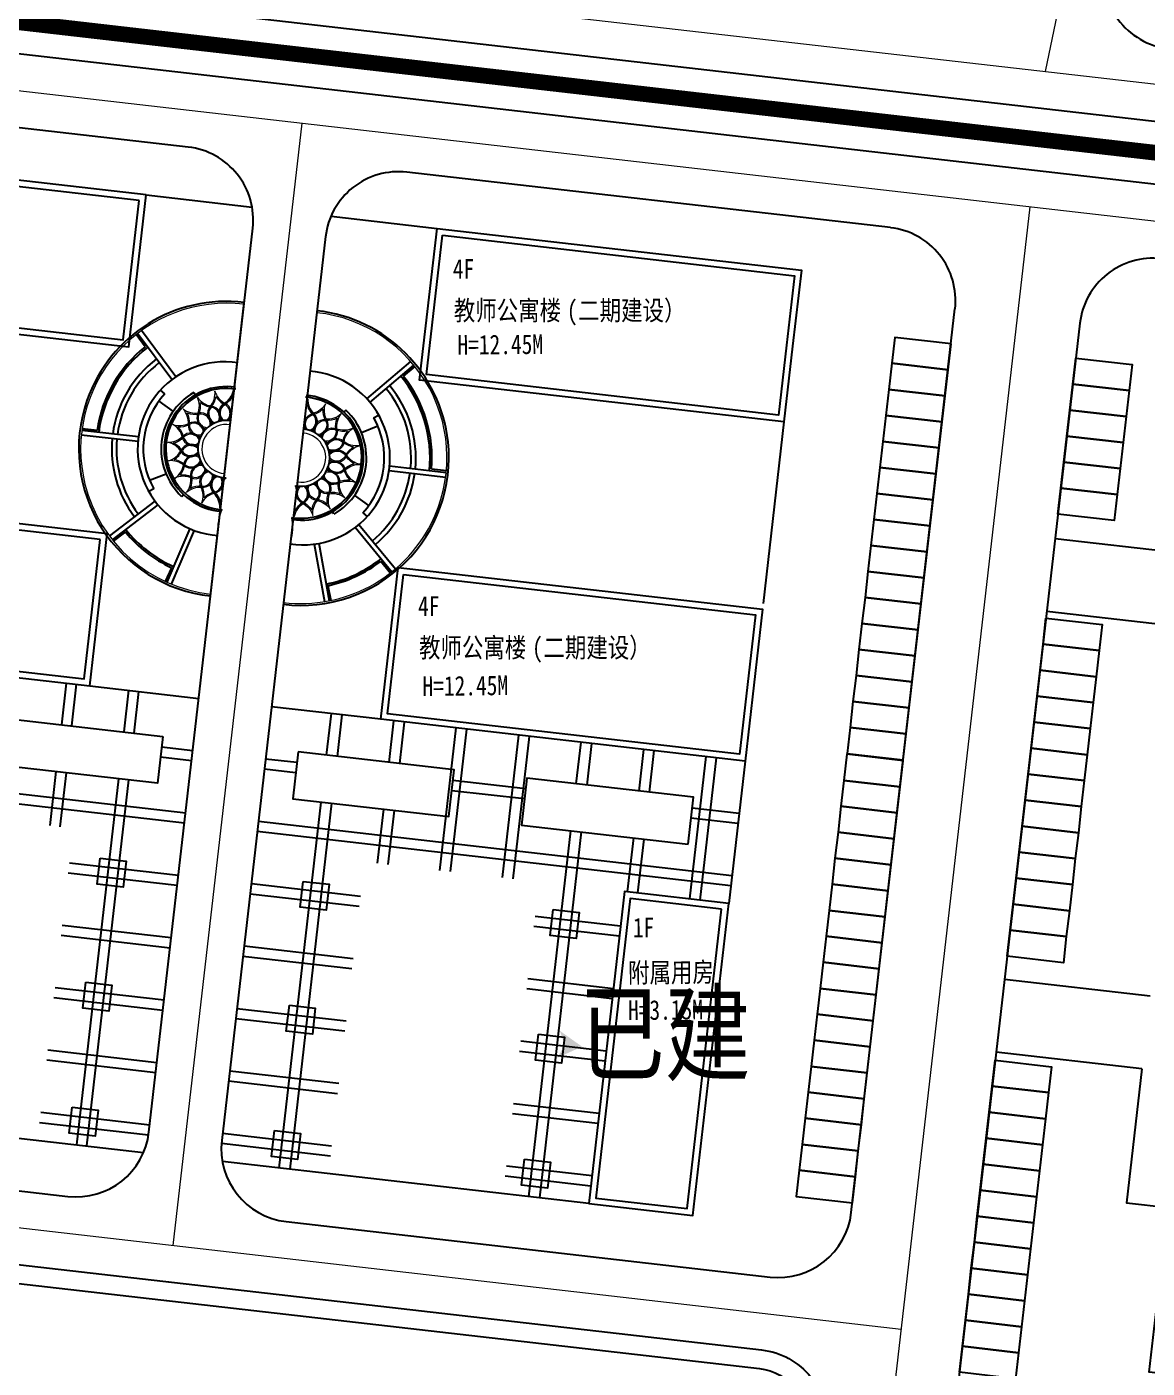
# Model space of a CAD drawing. Extents: x 34159 to 76259, y 14444 to 30378.
# Drawn here: x 35047.5 to 35154.5, y 15159.9 to 15288 of the extents above; entities that cross this region are included whole.
import ezdxf

# ---------------------------------------------------------------- set-up
doc = ezdxf.new("R2010")
doc.units = 0
doc.header["$LTSCALE"] = 1000
doc.header["$MEASUREMENT"] = 0
doc.linetypes.add('DASHDOT2', pattern=[0.5, 0.25, -0.125, 0, -0.125])
doc.linetypes.add('DIVIDE', pattern=[1.25, 0.5, -0.25, 0, -0.25, 0, -0.25])
for name, color, linetype in [('0-pav', 171, 'Continuous'), ('0-road', 33, 'Continuous'), ('2222', 7, 'Continuous'), ('pl-pudi01', 25, 'Continuous'), ('PUB_DIM', 3, 'Continuous'), ('PUB_TEXT', 7, 'Continuous'), ('WALL', 2, 'Continuous'), ('停车位', 8, 'Continuous'), ('小品', 1, 'Continuous'), ('建筑轮廓', 2, 'Continuous'), ('用地红线', 1, 'DIVIDE'), ('车行道', 5, 'Continuous'), ('道路', 8, 'Continuous')]:
    doc.layers.add(name, color=color, linetype=linetype)
for name, color, linetype, lineweight in [('GROUND', 60, 'Continuous', 15), ('T填充层', 8, 'Continuous', 9), ('道路红线', 1, 'Continuous', 0)]:
    doc.layers.add(name, color=color, linetype=linetype, lineweight=lineweight)
doc.styles.add('HT', font='simhei.ttf', dxfattribs={"width": 0.8})

# ---------------------------------------------------------------- blocks, each defined once
blk = doc.blocks.new('SEDWWWW')
blk.add_line((4001306, -5831821), (4001306, -5825461))
at = {"layer": 'WALL', "color": 6, "ltscale": 10}
for points in [[(4001786, -5832061), (4001306, -5832061), (4001306, -5825221), (4001786, -5825221)], [(4005386, -5841061), (4005386, -5861821)], [(4005586, -5841061), (4005586, -5861821)], [(4009026, -5841061), (4009026, -5847921), (4012626, -5847921), (4012626, -5854961), (4009026, -5854961), (4009026, -5861821)], [(4009226, -5841061), (4009226, -5847721), (4012826, -5847721), (4012826, -5855161), (4009226, -5855161), (4009226, -5861821)], [(4001786, -5877661), (4001306, -5877661), (4001306, -5870821), (4001786, -5870821)]]:
    blk.add_lwpolyline(points, dxfattribs=at)
at = {"layer": 'WALL', "ltscale": 10}
for points in [[(4001786, -5841061), (4038026, -5841061), (4038026, -5825221), (4001786, -5825221)], [(4002386, -5840461), (4037426, -5840461), (4037426, -5825821), (4002386, -5825821)], [(4001786, -5861821), (4038026, -5861821), (4038026, -5877661), (4001786, -5877661)], [(4002386, -5862421), (4037426, -5862421), (4037426, -5877061), (4002386, -5877061)]]:
    blk.add_lwpolyline(points, close=True, dxfattribs=at)
for points in [[(4002386, -5832061), (4005686, -5832061), (4005686, -5825821)], [(4002386, -5832661), (4006286, -5832661), (4006286, -5825821)], [(4002386, -5870221), (4006286, -5870221), (4006286, -5877061)], [(4002386, -5870821), (4005686, -5870821), (4005686, -5877061)]]:
    blk.add_lwpolyline(points, dxfattribs=at)

msp = doc.modelspace()

# ---------------------------------------------------------------- hatches: boundary and pattern name
at = {"layer": 'PUB_DIM'}
msp.add_hatch(color=256, dxfattribs=at).paths.add_polyline_path([(35098.87, 15190.79), (35098.14, 15189.55), (35100.5, 15190.63), (35098.38, 15192.14)])

# ---------------------------------------------------------------- linework, layer by layer
for p, q in [((35063.06, 15240.11), (35060.86, 15234.98)), ((35063.48, 15239.94), (35061.28, 15234.81)), ((35074.92, 15238.63), (35075.9, 15233.13)), ((35075.37, 15238.7), (35076.35, 15233.21))]:
    msp.add_line(p, q)
at = {"color": 7}
for points in [[(35119.79, 15250.29), (35117.8, 15232.96)], [(35060.47, 15220.25), (35059.96, 15215.78), (35045.06, 15217.49), (35045.57, 15221.96), (35060.47, 15220.25)], [(35073.39, 15218.77), (35072.88, 15214.3), (35087.78, 15212.59), (35088.29, 15217.06), (35073.39, 15218.77)], [(35116.07, 15217.9), (35114.51, 15204.3)], [(35110.63, 15209.97), (35111.14, 15214.44), (35095.24, 15216.26), (35094.73, 15211.79), (35110.63, 15209.97)], [(35023.66, 15184.53), (35058.64, 15180.51)], [(35101.15, 15175.63), (35066.17, 15179.65)]]:
    msp.add_lwpolyline(points, dxfattribs=at)
at = {"layer": '0-pav', "color": 9}
for p, q in [((35061.72, 15254.59), (35058.43, 15259.02)), ((35061.35, 15254.33), (35058.07, 15258.75)), ((35079.96, 15252.5), (35084.16, 15256.06)), ((35080.25, 15252.16), (35084.45, 15255.72)), ((35060.67, 15252.98), (35060.27, 15253.34)), ((35063.43, 15253.09), (35063.56, 15252.86)), ((35060.1, 15252.28), (35061.48, 15251.3)), ((35077.95, 15251.42), (35077.77, 15251.23)), ((35080.61, 15250.69), (35081.08, 15250.95)), ((35058.11, 15248.41), (35052.69, 15249.02)), ((35058.16, 15248.86), (35052.74, 15249.47)), ((35081.01, 15249.88), (35079.45, 15249.24)), ((35059.22, 15244.72), (35060.79, 15245.35)), ((35082.07, 15245.66), (35087.49, 15245.02)), ((35082.13, 15246.11), (35087.54, 15245.47)), ((35059.62, 15243.91), (35059.15, 15243.65)), ((35059.73, 15242.74), (35055.37, 15239.4)), ((35060.01, 15242.39), (35055.64, 15239.04)), ((35062.28, 15243.17), (35062.46, 15243.37)), ((35080.15, 15242.32), (35078.77, 15243.29)), ((35076.82, 15241.5), (35076.69, 15241.73)), ((35079.58, 15241.62), (35079.98, 15241.25)), ((35078.85, 15240.23), (35082.35, 15235.97)), ((35079.2, 15240.51), (35082.7, 15236.26))]:
    msp.add_line(p, q, dxfattribs=at)
for centre, radius, start, end in [((35066.38, 15247.72), 10.78, 127.1495, 172.4562), ((35066.38, 15247.72), 10.33, 127.1495, 172.4043), ((35066.38, 15247.72), 8.31, 81.1966, 265.5773), ((35073.86, 15246.86), 8.31, 261.325, 85.7058), ((35066.38, 15247.72), 7.77, 137.3885, 209.3884), ((35066.56, 15247.7), 6.24, 120.1746, 226.6023), ((35066.56, 15247.7), 5.97, 81.7144, 265.0673), ((35066.56, 15247.7), 5.79, 81.1052, 265.6775), ((35073.68, 15246.88), 5.79, 261.2248, 85.7971), ((35073.68, 15246.88), 5.97, 261.835, 85.1879), ((35073.86, 15246.86), 10.33, 354.498, 39.7528), ((35073.86, 15246.86), 10.78, 354.4462, 39.7528), ((35073.68, 15246.88), 6.24, 300.3, 46.7277), ((35073.86, 15246.86), 7.77, 317.5139, 29.5139), ((35066.38, 15247.72), 10.78, 174.848, 216.9536), ((35066.38, 15247.72), 10.33, 174.9003, 216.9536), ((35073.86, 15246.86), 10.33, 309.9488, 352.002), ((35073.86, 15246.86), 10.78, 309.9488, 352.0543)]:
    msp.add_arc(centre, radius, start, end, dxfattribs=at)
at = {"layer": '0-road', "linetype": 'Continuous', "ltscale": 5}
for p, q in [((35159.59, 15237.54), (35145.68, 15239.14)), ((35158.79, 15230.59), (35144.88, 15232.18)), ((35154.76, 15195.45), (35140.85, 15197.05)), ((35153.96, 15188.5), (35140.05, 15190.09))]:
    msp.add_line(p, q, dxfattribs=at)
for points in [[(35051.24, 15225.34), (35050.79, 15221.37)], [(35051.78, 15221.25), (35052.24, 15225.23)], [(35057.2, 15224.66), (35056.75, 15220.68)], [(35057.74, 15220.57), (35058.2, 15224.54)], [(35076.12, 15218.46), (35076.58, 15222.43)], [(35077.57, 15222.32), (35077.11, 15218.34)], [(35082.08, 15217.77), (35082.54, 15221.75)], [(35083.53, 15221.63), (35083.07, 15217.66)], [(35086.94, 15207.46), (35088.5, 15221.06)], [(35089.49, 15220.95), (35087.93, 15207.35)], [(35060.36, 15219.26), (35063.34, 15218.92)], [(35092.9, 15206.78), (35094.46, 15220.38)], [(35095.45, 15220.26), (35093.89, 15206.66)], [(35099.96, 15215.72), (35100.42, 15219.69)], [(35101.41, 15219.58), (35100.96, 15215.61)], [(35017.45, 15218.15), (35062.66, 15212.96)], [(35063.23, 15217.92), (35060.25, 15218.27)], [(35070.29, 15218.12), (35073.27, 15217.78)], [(35106.38, 15219.01), (35105.92, 15215.04)], [(35107.37, 15218.9), (35106.92, 15214.92)], [(35112.34, 15218.33), (35110.78, 15204.73)], [(35113.33, 15218.21), (35111.77, 15204.61)], [(35062.54, 15211.96), (35017.34, 15217.15)], [(35050.27, 15216.9), (35049.68, 15211.74)], [(35050.68, 15211.62), (35051.27, 15216.78)], [(35073.16, 15216.78), (35070.18, 15217.13)], [(35056.24, 15216.21), (35052.22, 15181.25)], [(35053.22, 15181.14), (35057.23, 15216.1)], [(35088.18, 15216.07), (35095.13, 15215.27)], [(35095.02, 15214.28), (35088.06, 15215.07)], [(35071.59, 15179.03), (35075.61, 15213.99)], [(35076.6, 15213.87), (35072.59, 15178.91)], [(35080.98, 15208.15), (35081.57, 15213.3)], [(35082.56, 15213.19), (35081.97, 15208.03)], [(35111.03, 15213.44), (35115.5, 15212.93)], [(35069.61, 15212.16), (35114.81, 15206.97)], [(35115.38, 15211.94), (35110.91, 15212.45)], [(35114.7, 15205.98), (35069.5, 15211.17)], [(35095.44, 15176.29), (35099.45, 15211.25)], [(35100.44, 15211.14), (35096.43, 15176.18)], [(35105.41, 15210.57), (35104.82, 15205.41)], [(35106.4, 15210.45), (35105.81, 15205.3)], [(35051.56, 15208.19), (35061.97, 15207)], [(35061.86, 15206), (35051.45, 15207.2)], [(35079.22, 15204.01), (35068.81, 15205.2)], [(35068.93, 15206.2), (35079.34, 15205)], [(35096.03, 15203.09), (35104.19, 15202.15)], [(35050.87, 15202.23), (35061.29, 15201.04)], [(35104.08, 15201.16), (35095.91, 15202.09)], [(35061.17, 15200.04), (35050.76, 15201.24)], [(35068.24, 15200.24), (35078.65, 15199.04)], [(35078.54, 15198.05), (35068.13, 15199.24)], [(35050.19, 15196.27), (35060.6, 15195.08)], [(35095.34, 15197.13), (35103.51, 15196.19)], [(35060.49, 15194.08), (35050.08, 15195.28)], [(35103.4, 15195.2), (35095.23, 15196.13)], [(35067.56, 15194.28), (35077.97, 15193.08)], [(35077.85, 15192.09), (35067.44, 15193.28)], [(35094.66, 15191.17), (35102.82, 15190.23)], [(35049.51, 15190.31), (35059.92, 15189.11)], [(35102.71, 15189.23), (35094.54, 15190.17)], [(35059.8, 15188.12), (35049.39, 15189.32)], [(35153.96, 15188.5), (35152.49, 15175.71), (35156.47, 15175.25)], [(35077.17, 15186.13), (35066.76, 15187.32)], [(35066.87, 15188.32), (35077.28, 15187.12)], [(35093.97, 15185.2), (35102.14, 15184.27)], [(35048.82, 15184.35), (35059.23, 15183.15)], [(35102.03, 15183.27), (35093.86, 15184.21)], [(35059.11, 15182.16), (35048.71, 15183.36)], [(35066.19, 15182.36), (35076.6, 15181.16)], [(35076.49, 15180.17), (35066.08, 15181.36)], [(35101.34, 15177.31), (35093.18, 15178.25)], [(35093.29, 15179.24), (35101.46, 15178.31)]]:
    msp.add_lwpolyline(points, dxfattribs=at)
at = {"layer": '2222', "flags": 128}
for points in [[(35054.5, 15208.64), (35056.98, 15208.35), (35056.7, 15205.87), (35054.21, 15206.15)], [(35073.88, 15206.41), (35076.37, 15206.13), (35076.08, 15203.65), (35073.6, 15203.93)], [(35097.75, 15203.73), (35100.23, 15203.44), (35099.95, 15200.96), (35097.46, 15201.24)], [(35053.13, 15196.79), (35055.61, 15196.5), (35055.33, 15194.02), (35052.84, 15194.3)], [(35072.56, 15194.57), (35075.04, 15194.29), (35074.76, 15191.8), (35072.27, 15192.09)], [(35096.36, 15191.81), (35098.84, 15191.53), (35098.56, 15189.04), (35096.07, 15189.33)], [(35051.83, 15184.85), (35054.31, 15184.56), (35054.03, 15182.08), (35051.54, 15182.36)], [(35071.15, 15182.6), (35073.63, 15182.32), (35073.35, 15179.84), (35070.86, 15180.12)], [(35095.02, 15179.87), (35097.5, 15179.58), (35097.22, 15177.1), (35094.73, 15177.38)]]:
    msp.add_lwpolyline(points, close=True, dxfattribs=at)
at = {"layer": 'GROUND', "color": 9}
for centre, radius, start, end in [((35066.56, 15247.7), 13.93, 83.1228, 193.8856), ((35073.68, 15246.88), 13.93, 333.0167, 83.7795), ((35066.56, 15247.7), 13.93, 193.8856, 263.7795), ((35070.21, 15240.03), 4.5, 154.992, 184.713), ((35068.39, 15240.24), 4.5, 342.1893, 11.9103), ((35073.68, 15246.88), 13.93, 263.1228, 333.0167)]:
    msp.add_arc(centre, radius, start, end, dxfattribs=at)
at = {"layer": 'pl-pudi01'}
for p, q in [((35058.88, 15271.97), (35069, 15270.81)), ((35058.88, 15271.97), (35069, 15270.81)), ((35076.54, 15269.95), (35086.66, 15268.78)), ((35076.54, 15269.95), (35086.66, 15268.78)), ((35053.5, 15225.08), (35063.91, 15223.89)), ((35053.5, 15225.08), (35063.91, 15223.89)), ((35081.28, 15221.89), (35070.86, 15223.09)), ((35081.28, 15221.89), (35070.86, 15223.09))]:
    msp.add_line(p, q, dxfattribs=at)
at = {"layer": 'T填充层'}
for centre, start, end in [((35066.56, 15247.7), 81.5009, 265.4014), ((35066.56, 15247.7), 81.5009, 265.4014), ((35073.68, 15246.88), 261.5009, 85.4014), ((35073.68, 15246.88), 261.5009, 85.4014)]:
    msp.add_arc(centre, 2.35, start, end, dxfattribs=at)
for centre, major_axis, start_param, end_param in [((35065.39, 15253.72), (-1.58, 1.11), 1.211046, 2.035492), ((35062.03, 15251.82), (1.89, 0.42), -0.614932, 0.209511), ((35063.53, 15253.02), (1.93, -0.09), -0.665458, 0.158988), ((35063.53, 15253.02), (-2.02, 0.34), 2.596304, 3.154139), ((35067.3, 15253.78), (0.6, 1.84), 2.168859, 2.993291), ((35067.3, 15253.78), (1.44, 1.46), 2.898833, 3.456671), ((35065.32, 15253.7), (-1.73, 0.86), 2.578235, 3.402681), ((35065.32, 15253.7), (-1.59, 1.3), 2.800535, 3.358375), ((35069.15, 15253.26), (1.99, 0.52), 3.122124, 3.215661), ((35069.15, 15253.26), (-1.35, 1.39), 0.770253, 0.975821), ((35063.59, 15253.06), (1.92, -0.2), 4.155194, 4.979639), ((35060.98, 15250.22), (1.78, 0.76), -0.488063, 0.336384), ((35062.03, 15251.82), (0.35, 2.02), 4.486968, 5.044804), ((35065.39, 15253.72), (1.73, 1.1), 3.439064, 3.996908), ((35065.79, 15251.08), (0.966, 0.405), 2.033878, 3.851494), ((35065.79, 15251.08), (-0.656, 0.658), 0.076124, 1.997873), ((35064.95, 15250.77), (-0.184, 0.911), 4.013246, 5.934994), ((35064.95, 15250.77), (0.822, 0.65), -1.064821, 0.752782), ((35066.87, 15251.15), (-0.705, 0.775), -0.191958, 1.62565), ((35066.87, 15251.15), (0.421, 0.829), 1.01574, 2.937489), ((35065.97, 15251.12), (0.845, 0.387), -1.242948, 0.678799), ((35065.97, 15251.12), (0.652, 0.82), 4.674608, 6.492208), ((35072.42, 15252.88), (-1.59, 1.3), 3.269214, 3.362751), ((35072.42, 15252.88), (-1.73, 0.86), 3.19828, 3.403849), ((35076.25, 15252.45), (1.98, 0.54), 3.11629, 3.674126), ((35076.25, 15252.45), (-1.33, 1.4), 0.782615, 1.607055), ((35062.08, 15251.88), (-0.38, 1.9), 2.599539, 3.423983), ((35060.47, 15248.37), (-1.13, 1.57), 4.320612, 5.145059), ((35062.08, 15251.88), (-0.62, 1.96), 2.754333, 3.312177), ((35060.98, 15250.22), (1.99, 0.51), -0.333428, 0.224414), ((35063.59, 15253.06), (-1.56, 1.33), 1.886171, 2.444014), ((35063.95, 15249.98), (0.909, 0.521), 2.539327, 4.356941), ((35063.45, 15249.23), (0.906, 0.527), -0.294378, 1.523236), ((35063.45, 15249.23), (0.906, 0.527), -0.294378, 1.523236), ((35063.95, 15249.98), (-0.753, 0.545), 0.544492, 2.466245), ((35063.45, 15249.23), (-0.872, 0.321), 3.672155, 5.545488), ((35063.45, 15249.23), (-0.87, 0.326), 3.628619, 5.55037), ((35064.78, 15250.67), (1, 0.3), 2.452787, 4.270396), ((35064.78, 15250.67), (0.738, 0.565), 2.092063, 4.013807), ((35064.08, 15250.12), (-1, 0.3), 3.349105, 5.166705), ((35064.08, 15250.12), (-0.894, 0.252), 3.231449, 5.153196), ((35073.08, 15250.3), (0.631, 0.836), 4.651711, 5.775712), ((35073.08, 15250.3), (0.921, 0.12), -0.480259, -0.00833), ((35074.16, 15250.32), (-0.294, 0.882), 3.264818, 5.186562), ((35074.16, 15250.32), (0.657, 0.817), 4.368289, 6.185888), ((35061.01, 15250.28), (-1.18, 1.53), 2.453134, 3.277579), ((35061.01, 15250.28), (-1.4, 1.33), 2.300049, 3.124494), ((35061.01, 15250.28), (-0.79, 1.89), 2.982824, 3.540669), ((35061.01, 15250.28), (1.63, 1.25), 4.296788, 4.854631), ((35060.47, 15248.37), (1.83, 0.93), -0.240085, 0.317761), ((35063.37, 15249.06), (0.861, 0.597), 2.767159, 4.584769), ((35063.13, 15248.19), (0.422, 0.959), -0.609607, 1.208007), ((35063.13, 15248.19), (1.04, 0.12), 0.436186, 2.2538), ((35063.13, 15248.19), (0.137, 0.919), -0.931146, 0.942186), ((35063.13, 15248.19), (-0.065, 0.927), -1.198087, 0.723664), ((35063.37, 15249.06), (0.926, 0.082), 3.284878, 5.206628), ((35060.56, 15246.46), (1.17, 1.54), -0.376436, 0.448006), ((35060.56, 15246.46), (-1.63, 1.05), 4.259686, 5.084131), ((35060.48, 15248.44), (1.93, 0.18), -1.38098, -0.556535), ((35060.56, 15246.46), (-1.8, 1), 4.194031, 4.751872), ((35060.56, 15246.46), (-1.43, 1.47), 4.487235, 5.04508), ((35060.48, 15248.44), (0.18, 2.04), 3.780913, 4.338758), ((35063.15, 15247.11), (0.971, 0.395), 0.474631, 2.292245), ((35063.11, 15248), (-0.999, 0.316), 0.852269, 2.669875), ((35063.11, 15248), (-0.408, 0.965), 1.717004, 3.534622), ((35063.15, 15247.11), (-0.281, 0.886), -1.121029, 0.800722), ((35063.11, 15248), (-0.084, 0.926), 2.02652, 3.899847), ((35063.11, 15248), (-0.895, 0.249), 0.817585, 2.739338), ((35061.24, 15244.66), (-1.83, 0.63), 4.334299, 5.158739), ((35061.24, 15244.66), (0.75, 1.91), -0.335914, 0.221926), ((35060.55, 15246.52), (0.9, 1.71), 4.225732, 5.050177), ((35060.55, 15246.52), (-1.72, 1.12), 3.013445, 3.57129), ((35063.5, 15246.08), (-0.548, 0.893), -0.945542, 0.872071), ((35063.19, 15246.92), (-0.715, 0.766), 1.680419, 3.498024), ((35063.19, 15246.92), (-0.715, 0.766), 1.680419, 3.498024), ((35063.5, 15246.08), (0.917, 0.148), 0.911636, 2.833387), ((35063.19, 15246.92), (0.906, 0.208), 3.775874, 5.697622), ((35063.19, 15246.92), (0.905, 0.213), 3.770079, 5.643406), ((35064.15, 15245.21), (0.27, 1.01), 0.179526, 1.997142), ((35064.15, 15245.21), (-0.15, 0.917), -0.347082, 1.574669), ((35062.44, 15243.17), (1.93, 0.08), 1.130886, 1.955329), ((35062.44, 15243.17), (2.05, -0.08), 1.214959, 1.772802), ((35061.21, 15244.72), (-0.04, 1.93), 4.034132, 4.858577), ((35061.21, 15244.72), (-2.03, 0.33), 2.911412, 3.469258), ((35063.59, 15245.92), (1.05, -0.07), 4.380324, 6.197931), ((35063.59, 15245.92), (-0.541, 0.755), 2.123335, 4.045083), ((35065.03, 15244.59), (0.597, 0.861), 0.839136, 2.656751), ((35065.03, 15244.59), (0.791, 0.487), 1.147645, 3.069395), ((35064.29, 15245.09), (-1.03, 0.18), 1.658644, 3.476251), ((35064.29, 15245.09), (0.74, 0.562), 3.981095, 5.902844), ((35066.07, 15244.27), (1.04, 0.1), 2.018613, 3.836229), ((35066.07, 15244.27), (0.908, 0.197), 1.800059, 3.721812), ((35065.21, 15244.51), (-0.649, 0.665), 2.600487, 4.522234), ((35065.21, 15244.51), (-0.319, 0.998), 3.063876, 4.881483), ((35064.04, 15242.11), (1.71, 0.9), 1.001856, 1.826298), ((35064.04, 15242.11), (-1.86, 0.87), -1.213114, -0.655273), ((35062.39, 15243.21), (-0.4, 1.89), 4.159612, 4.984056), ((35062.39, 15243.21), (1.36, 1.54), -0.926047, -0.368203), ((35065.89, 15241.61), (-0.91, 1.84), -0.228318, 0.329522), ((35063.98, 15242.14), (-0.99, 1.8), 4.443538, 5.001383), ((35072.33, 15243.69), (-0.639, 0.675), 3.572858, 4.539492), ((35072.33, 15243.69), (-0.331, 0.994), 3.731782, 4.871535), ((35073.38, 15243.43), (-0.735, 0.569), 2.777536, 4.650863), ((35073.38, 15243.43), (-0.681, 0.796), 2.981795, 4.799396), ((35065.89, 15241.61), (-1.36, 1.38), -0.544804, 0.279635), ((35063.98, 15242.14), (-0.08, 1.93), 4.642573, 5.467022), ((35067.81, 15241.7), (1.04, 1.63), 1.715471, 1.94109), ((35067.81, 15241.7), (0.75, 1.91), 1.370452, 1.47603), ((35074.93, 15240.88), (1.04, 1.63), 1.11754, 1.941982), ((35074.93, 15240.88), (0.81, 1.89), 0.951501, 1.509339), ((35071.1, 15241.32), (-0.08, 1.93), 4.645026, 4.870644), ((35071.1, 15241.32), (-1, 1.79), 4.443815, 4.549393)]:
    msp.add_ellipse(centre, major_axis=major_axis, ratio=1, start_param=start_param, end_param=end_param, dxfattribs=at)
at = {"layer": 'T填充层', "extrusion": (-1.03458e-10, -1.85213e-10, -1)}
for centre, major_axis, start_param, end_param in [((35065.32, 15253.7), (1.62, 1.06), 0.782615, 1.607055), ((35065.32, 15253.7), (-1.81, 0.97), 3.11629, 3.674126), ((35069.15, 15253.26), (1.84, 0.91), 3.269214, 3.362751), ((35069.15, 15253.26), (1.88, 0.44), 3.19828, 3.403849), ((35066.87, 15251.15), (-0.455, 0.944), 4.368289, 6.185888), ((35066.87, 15251.15), (0.486, 0.792), 3.264818, 5.186562), ((35067.92, 15250.89), (-0.425, 0.958), 4.651711, 5.775712), ((35067.92, 15250.89), (-0.87, 0.326), -0.480259, -0.00833), ((35066.07, 15244.27), (0.844, 0.621), 2.981795, 4.799396), ((35066.07, 15244.27), (0.845, 0.387), 2.777536, 4.650863), ((35067.15, 15244.28), (0.548, 0.893), 3.731782, 4.871535), ((35067.15, 15244.28), (0.775, 0.513), 3.572858, 4.539492), ((35063.98, 15242.14), (-0.36, 2.02), 0.951501, 1.509339), ((35063.98, 15242.14), (-0.65, 1.82), 1.11754, 1.941982), ((35067.81, 15241.7), (0.51, 1.87), 4.645026, 4.870644), ((35067.81, 15241.7), (1.38, 1.52), 4.443815, 4.549393)]:
    msp.add_ellipse(centre, major_axis=major_axis, ratio=1, start_param=start_param, end_param=end_param, dxfattribs=at)
at = {"layer": 'T填充层', "extrusion": (5.87953e-11, -2.03839e-10, -1)}
for centre, major_axis, start_param, end_param in [((35072.42, 15252.88), (-1.82, 0.96), 3.122124, 3.215661), ((35072.42, 15252.88), (1.63, 1.05), 0.770253, 0.975821), ((35076.25, 15252.45), (1.84, 0.9), 2.800535, 3.358375), ((35076.25, 15252.45), (1.88, 0.45), 2.578235, 3.402681), ((35075.95, 15249.5), (0.386, 0.845), 4.013246, 5.934994), ((35079.03, 15249.87), (0.12, 2.05), 4.486968, 5.044804), ((35076.64, 15248.67), (0.928, 0.043), 3.231449, 5.153196), ((35076.09, 15249.37), (-0.591, 0.717), 2.092063, 4.013807), ((35076.09, 15249.37), (-0.909, 0.521), 2.452787, 4.270396), ((35079.69, 15248.07), (-1.56, 1.15), -0.488063, 0.336384), ((35079.76, 15246.16), (-1.57, 1.32), -0.240085, 0.317761), ((35079.24, 15244.31), (1.97, 0.56), 4.194031, 4.751872), ((35079.24, 15244.31), (1.73, 1.11), 4.487235, 5.04508), ((35079.24, 15244.31), (-0.79, 1.77), -0.376436, 0.448006), ((35079.24, 15244.31), (1.82, 0.65), 4.259686, 5.084131), ((35079.77, 15246.23), (0.29, 2.03), 3.780913, 4.338758), ((35074.27, 15243.47), (0.537, 0.9), 3.063876, 4.881483), ((35074.46, 15243.51), (-0.386, 0.974), 0.839136, 2.656751), ((35076.17, 15244.47), (-1.03, 0.17), 4.380324, 6.197931), ((35075.47, 15243.92), (0.354, 0.859), -0.347082, 1.574669), ((35079.27, 15244.37), (1.93, 0.7), 3.013445, 3.57129), ((35078.17, 15242.72), (-0.3, 2.03), -0.335914, 0.221926), ((35079.27, 15244.37), (-0.49, 1.87), 4.225732, 5.050177), ((35072.95, 15240.8), (1.3, 1.58), -0.228318, 0.329522), ((35074.87, 15240.87), (-1.46, 1.27), 1.001856, 1.826298), ((35071.1, 15241.32), (-0.65, 1.82), 1.715471, 1.94109)]:
    msp.add_ellipse(centre, major_axis=major_axis, ratio=1, start_param=start_param, end_param=end_param, dxfattribs=at)
at = {"layer": 'T填充层', "extrusion": (5.87952e-11, -2.03839e-10, -1)}
for centre, major_axis, start_param, end_param in [((35074.33, 15252.98), (-0.17, 1.93), 2.168859, 2.993291), ((35074.16, 15250.32), (-0.222, 0.902), 1.01574, 2.937489), ((35075.2, 15250), (-0.849, 0.614), 2.033878, 3.851494), ((35076.74, 15248.51), (0.857, 0.36), 0.544492, 2.466245), ((35079.76, 15246.16), (1.46, 1.27), 4.320612, 5.145059), ((35077.09, 15247.48), (-0.704, 0.777), 2.767159, 4.584769), ((35074.93, 15240.88), (0.51, 1.87), 4.642573, 5.467022)]:
    msp.add_ellipse(centre, major_axis=major_axis, ratio=1, start_param=start_param, end_param=end_param, dxfattribs=at)
at = {"layer": 'T填充层', "extrusion": (5.87954e-11, -2.03839e-10, -1)}
for centre, major_axis, start_param, end_param in [((35074.33, 15252.98), (-1.07, 1.75), 2.898833, 3.456671), ((35077.84, 15251.38), (2.05, -0.13), 2.596304, 3.154139), ((35077.84, 15251.38), (-1.9, 0.35), -0.665458, 0.158988), ((35074.16, 15250.32), (0.862, 0.595), -0.191958, 1.62565), ((35075.2, 15250), (0.788, 0.492), 0.076124, 1.997873), ((35076.18, 15252.48), (1.79, 0.73), 1.211046, 2.035492), ((35077.05, 15247.67), (0.922, 0.12), 3.628619, 5.55037), ((35077.05, 15247.67), (0.922, 0.115), 3.672155, 5.545488), ((35077.13, 15246.59), (0.274, 0.888), -1.198087, 0.723664), ((35077.13, 15246.59), (0.075, 0.926), -0.931146, 0.942186), ((35078.99, 15249.93), (0.8, 1.76), 2.599539, 3.423983), ((35077.09, 15247.48), (-0.883, 0.29), 3.284878, 5.206628), ((35079.68, 15248.14), (1.2, 1.67), 2.982824, 3.540669), ((35079.68, 15248.14), (-1.31, 1.58), 4.296788, 4.854631), ((35079.68, 15248.14), (1.5, 1.22), 2.453134, 3.277579), ((35076.79, 15245.36), (-0.833, 0.413), 3.770079, 5.643406), ((35076.3, 15244.61), (-0.86, 0.352), 0.911636, 2.833387), ((35077.11, 15246.4), (0.291, 0.883), 2.02652, 3.899847), ((35079.77, 15246.23), (-1.83, 0.61), -1.38098, -0.556535), ((35073.38, 15243.43), (-0.84, 0.398), 1.800059, 3.721812), ((35078.17, 15242.72), (1.92, 0.2), 4.334299, 5.158739), ((35076.73, 15241.57), (0.82, 1.75), 4.159612, 4.984056), ((35078.22, 15242.77), (2.05, -0.14), 2.911412, 3.469258), ((35078.22, 15242.77), (0.48, 1.87), 4.034132, 4.858577), ((35076.67, 15241.53), (-1.86, 0.52), 1.130886, 1.955329), ((35071.1, 15241.32), (-0.29, 2.03), 1.370452, 1.47603)]:
    msp.add_ellipse(centre, major_axis=major_axis, ratio=1, start_param=start_param, end_param=end_param, dxfattribs=at)
at = {"layer": 'T填充层', "extrusion": (5.87953e-11, -2.0384e-10, -1)}
for centre, major_axis, start_param, end_param in [((35075.03, 15250.08), (-0.449, 0.947), 4.674608, 6.492208), ((35075.03, 15250.08), (-0.735, 0.568), -1.242948, 0.678799), ((35075.95, 15249.5), (-0.653, 0.82), -1.064821, 0.752782), ((35077.05, 15247.67), (-0.762, 0.719), -0.294378, 1.523236), ((35077.05, 15247.67), (-0.762, 0.719), -0.294378, 1.523236), ((35077.79, 15251.43), (1.82, 0.95), 1.886171, 2.444014), ((35077.79, 15251.43), (-1.92, 0.25), 4.155194, 4.979639), ((35079.69, 15248.07), (-1.82, 0.95), -0.333428, 0.224414), ((35077.13, 15246.59), (-0.19, 1.03), -0.609607, 1.208007), ((35077.13, 15246.59), (-0.988, 0.349), 0.436186, 2.2538), ((35076.87, 15245.53), (-0.856, 0.605), 0.474631, 2.292245), ((35077.11, 15246.4), (1.04, 0.08), 0.852269, 2.669875), ((35073.38, 15243.43), (-0.992, 0.338), 2.018613, 3.836229), ((35075.3, 15243.82), (-0.594, 0.715), 3.981095, 5.902844), ((35076.67, 15241.53), (-2.02, 0.38), 1.214959, 1.772802), ((35076.73, 15241.57), (-0.97, 1.81), -0.926047, -0.368203)]:
    msp.add_ellipse(centre, major_axis=major_axis, ratio=1, start_param=start_param, end_param=end_param, dxfattribs=at)
at = {"layer": 'T填充层', "extrusion": (5.87954e-11, -2.0384e-10, -1)}
for centre, major_axis, start_param, end_param in [((35076.18, 15252.48), (-1.44, 1.47), 3.439064, 3.996908), ((35076.87, 15245.53), (0.475, 0.799), -1.121029, 0.800722), ((35076.79, 15245.36), (0.87, 0.585), 1.680419, 3.498024), ((35076.79, 15245.36), (0.87, 0.585), 1.680419, 3.498024), ((35076.79, 15245.36), (-0.835, 0.408), 3.775874, 5.697622), ((35077.11, 15246.4), (0.616, 0.848), 1.717004, 3.534622)]:
    msp.add_ellipse(centre, major_axis=major_axis, ratio=1, start_param=start_param, end_param=end_param, dxfattribs=at)
at = {"layer": 'T填充层', "extrusion": (5.87951e-11, -2.0384e-10, -1)}
msp.add_ellipse((35079.03, 15249.87), major_axis=(-1.74, 0.84), ratio=1, start_param=-0.614932, end_param=0.209511, dxfattribs=at)
at = {"layer": 'T填充层', "extrusion": (5.87951e-11, -2.03839e-10, -1)}
for centre, major_axis, start_param, end_param in [((35076.64, 15248.67), (1.05, 0.06), 3.349105, 5.166705), ((35075.47, 15243.92), (-0.03, 1.05), 0.179526, 1.997142), ((35077.11, 15246.4), (0.928, 0.04), 0.817585, 2.739338)]:
    msp.add_ellipse(centre, major_axis=major_axis, ratio=1, start_param=start_param, end_param=end_param, dxfattribs=at)
at = {"layer": 'T填充层', "extrusion": (5.87952e-11, -2.0384e-10, -1)}
for centre, major_axis, start_param, end_param in [((35076.74, 15248.51), (-0.768, 0.713), 2.539327, 4.356941), ((35078.99, 15249.93), (1.05, 1.76), 2.754333, 3.312177), ((35079.68, 15248.14), (1.67, 0.98), 2.300049, 3.124494), ((35076.3, 15244.61), (0.736, 0.746), -0.945542, 0.872071), ((35074.27, 15243.47), (0.783, 0.501), 2.600487, 4.522234), ((35076.17, 15244.47), (0.698, 0.613), 2.123335, 4.045083), ((35072.95, 15240.8), (1.63, 1.04), -0.544804, 0.279635), ((35074.87, 15240.87), (2.01, 0.43), -1.213114, -0.655273)]:
    msp.add_ellipse(centre, major_axis=major_axis, ratio=1, start_param=start_param, end_param=end_param, dxfattribs=at)
at = {"layer": 'T填充层', "extrusion": (5.87955e-11, -2.03839e-10, -1)}
for centre, major_axis, start_param, end_param in [((35075.3, 15243.82), (1.05, -0.06), 1.658644, 3.476251), ((35074.46, 15243.51), (-0.66, 0.654), 1.147645, 3.069395), ((35074.93, 15240.88), (1.37, 1.52), 4.443538, 5.001383)]:
    msp.add_ellipse(centre, major_axis=major_axis, ratio=1, start_param=start_param, end_param=end_param, dxfattribs=at)
at = {"layer": '停车位', "color": 8}
for points in [[(35135.74, 15257.75), (35130.38, 15258.37), (35130.09, 15255.89), (35135.46, 15255.27)], [(35135.46, 15255.27), (35130.09, 15255.89), (35129.81, 15253.4), (35135.17, 15252.79)], [(35147.66, 15256.39), (35153.03, 15255.77), (35152.74, 15253.29), (35147.38, 15253.9)], [(35147.38, 15253.9), (35152.74, 15253.29), (35152.46, 15250.8), (35147.09, 15251.42)], [(35135.17, 15252.79), (35129.81, 15253.4), (35129.52, 15250.92), (35134.89, 15250.3)], [(35147.09, 15251.42), (35152.46, 15250.8), (35152.17, 15248.32), (35146.81, 15248.93)], [(35134.89, 15250.3), (35129.52, 15250.92), (35129.24, 15248.43), (35134.6, 15247.82)], [(35146.81, 15248.93), (35152.17, 15248.32), (35151.89, 15245.83), (35146.52, 15246.45)], [(35134.6, 15247.82), (35129.24, 15248.43), (35128.95, 15245.95), (35134.32, 15245.34)], [(35134.6, 15247.82), (35129.24, 15248.43), (35128.95, 15245.95), (35134.32, 15245.34)], [(35146.52, 15246.45), (35151.89, 15245.83), (35151.6, 15243.35), (35146.24, 15243.97)], [(35146.52, 15246.45), (35151.89, 15245.83), (35151.6, 15243.35), (35146.24, 15243.97)], [(35134.32, 15245.34), (35128.95, 15245.95), (35128.67, 15243.47), (35134.03, 15242.85)], [(35146.24, 15243.97), (35151.6, 15243.35), (35151.32, 15240.87), (35145.95, 15241.48)], [(35134.03, 15242.85), (35128.67, 15243.47), (35128.38, 15240.98), (35133.75, 15240.37)], [(35133.75, 15240.37), (35128.38, 15240.98), (35128.1, 15238.5), (35133.46, 15237.88)], [(35133.46, 15237.88), (35128.1, 15238.5), (35127.81, 15236.02), (35133.17, 15235.4)], [(35133.17, 15235.4), (35127.81, 15236.02), (35127.53, 15233.53), (35132.89, 15232.92)], [(35133.17, 15235.4), (35127.81, 15236.02), (35127.53, 15233.53), (35132.89, 15232.92)], [(35132.89, 15232.92), (35127.53, 15233.53), (35127.24, 15231.05), (35132.6, 15230.43)], [(35132.6, 15230.43), (35127.24, 15231.05), (35126.95, 15228.57), (35132.32, 15227.95)], [(35144.81, 15231.55), (35150.18, 15230.93), (35149.89, 15228.45), (35144.53, 15229.06)], [(35132.32, 15227.95), (35126.95, 15228.57), (35126.67, 15226.08), (35132.03, 15225.47)], [(35144.53, 15229.06), (35149.89, 15228.45), (35149.61, 15225.96), (35144.24, 15226.58)], [(35132.03, 15225.47), (35126.67, 15226.08), (35126.38, 15223.6), (35131.75, 15222.98)], [(35144.24, 15226.58), (35149.61, 15225.96), (35149.32, 15223.48), (35143.96, 15224.1)], [(35144.24, 15226.58), (35149.61, 15225.96), (35149.32, 15223.48), (35143.96, 15224.1)], [(35131.75, 15222.98), (35126.38, 15223.6), (35126.1, 15221.11), (35131.46, 15220.5)], [(35131.75, 15222.98), (35126.38, 15223.6), (35126.1, 15221.11), (35131.46, 15220.5)], [(35143.96, 15224.1), (35149.32, 15223.48), (35149.04, 15221), (35143.67, 15221.61)], [(35131.46, 15220.5), (35126.1, 15221.11), (35125.81, 15218.63), (35131.18, 15218.01)], [(35143.67, 15221.61), (35149.04, 15221), (35148.75, 15218.51), (35143.39, 15219.13)], [(35131.17, 15217.93), (35125.8, 15218.55), (35125.52, 15216.06), (35130.88, 15215.45)], [(35143.39, 15219.13), (35148.75, 15218.51), (35148.47, 15216.03), (35143.1, 15216.65)], [(35130.88, 15215.45), (35125.52, 15216.06), (35125.23, 15213.58), (35130.6, 15212.96)], [(35143.1, 15216.65), (35148.47, 15216.03), (35148.18, 15213.55), (35142.82, 15214.16)], [(35143.1, 15216.65), (35148.47, 15216.03), (35148.18, 15213.55), (35142.82, 15214.16)], [(35142.82, 15214.16), (35148.18, 15213.55), (35147.9, 15211.06), (35142.53, 15211.68)], [(35130.6, 15212.96), (35125.23, 15213.58), (35124.95, 15211.1), (35130.31, 15210.48)], [(35142.53, 15211.68), (35147.9, 15211.06), (35147.61, 15208.58), (35142.25, 15209.19)], [(35130.31, 15210.48), (35124.95, 15211.1), (35124.66, 15208.61), (35130.03, 15208)], [(35130.31, 15210.48), (35124.95, 15211.1), (35124.66, 15208.61), (35130.03, 15208)], [(35142.25, 15209.19), (35147.61, 15208.58), (35147.33, 15206.1), (35141.96, 15206.71)], [(35130.03, 15208), (35124.66, 15208.61), (35124.38, 15206.13), (35129.74, 15205.51)], [(35141.96, 15206.71), (35147.33, 15206.1), (35147.04, 15203.61), (35141.68, 15204.23)], [(35141.96, 15206.71), (35147.33, 15206.1), (35147.04, 15203.61), (35141.68, 15204.23)], [(35129.74, 15205.51), (35124.38, 15206.13), (35124.09, 15203.64), (35129.46, 15203.03)], [(35141.68, 15204.23), (35147.04, 15203.61), (35146.75, 15201.13), (35141.39, 15201.74)], [(35129.46, 15203.03), (35124.09, 15203.64), (35123.81, 15201.16), (35129.17, 15200.55)], [(35141.39, 15201.74), (35146.75, 15201.13), (35146.47, 15198.64), (35141.1, 15199.26)], [(35129.17, 15200.55), (35123.81, 15201.16), (35123.52, 15198.68), (35128.89, 15198.06)], [(35128.89, 15198.06), (35123.52, 15198.68), (35123.24, 15196.19), (35128.6, 15195.58)], [(35128.89, 15198.06), (35123.52, 15198.68), (35123.24, 15196.19), (35128.6, 15195.58)], [(35128.6, 15195.58), (35123.24, 15196.19), (35122.95, 15193.71), (35128.32, 15193.09)], [(35128.32, 15193.09), (35122.95, 15193.71), (35122.67, 15191.23), (35128.03, 15190.61)], [(35128.03, 15190.61), (35122.67, 15191.23), (35122.38, 15188.74), (35127.75, 15188.13)], [(35127.75, 15188.13), (35122.38, 15188.74), (35122.1, 15186.26), (35127.46, 15185.64)], [(35139.96, 15189.33), (35145.33, 15188.71), (35145.04, 15186.23), (35139.68, 15186.84)], [(35127.46, 15185.64), (35122.1, 15186.26), (35121.81, 15183.78), (35127.18, 15183.16)], [(35127.46, 15185.64), (35122.1, 15186.26), (35121.81, 15183.78), (35127.18, 15183.16)], [(35139.68, 15186.84), (35145.04, 15186.23), (35144.76, 15183.74), (35139.39, 15184.36)], [(35139.68, 15186.84), (35145.04, 15186.23), (35144.76, 15183.74), (35139.39, 15184.36)], [(35127.18, 15183.16), (35121.81, 15183.78), (35121.53, 15181.29), (35126.89, 15180.68)], [(35139.39, 15184.36), (35144.76, 15183.74), (35144.47, 15181.26), (35139.11, 15181.87)], [(35126.89, 15180.68), (35121.53, 15181.29), (35121.24, 15178.81), (35126.61, 15178.19)], [(35139.11, 15181.87), (35144.47, 15181.26), (35144.19, 15178.77), (35138.82, 15179.39)], [(35126.61, 15178.19), (35121.24, 15178.81), (35120.96, 15176.32), (35126.32, 15175.71)], [(35138.82, 15179.39), (35144.19, 15178.77), (35143.9, 15176.29), (35138.54, 15176.91)], [(35138.54, 15176.91), (35143.9, 15176.29), (35143.62, 15173.81), (35138.25, 15174.42)], [(35138.54, 15176.91), (35143.9, 15176.29), (35143.62, 15173.81), (35138.25, 15174.42)], [(35138.25, 15174.42), (35143.62, 15173.81), (35143.33, 15171.32), (35137.97, 15171.94)], [(35137.97, 15171.94), (35143.33, 15171.32), (35143.05, 15168.84), (35137.68, 15169.46)], [(35137.68, 15169.46), (35143.05, 15168.84), (35142.76, 15166.36), (35137.4, 15166.97)], [(35137.4, 15166.97), (35142.76, 15166.36), (35142.48, 15163.87), (35137.11, 15164.49)], [(35137.4, 15166.97), (35142.76, 15166.36), (35142.48, 15163.87), (35137.11, 15164.49)], [(35137.11, 15164.49), (35142.48, 15163.87), (35142.19, 15161.39), (35136.83, 15162)], [(35136.83, 15162), (35142.19, 15161.39), (35141.91, 15158.91), (35136.54, 15159.52)]]:
    msp.add_lwpolyline(points, close=True, dxfattribs=at)
at = {"layer": '小品'}
for p, q in [((35058.79, 15257.48), (35057.92, 15258.64)), ((35083.47, 15254.65), (35084.57, 15255.58)), ((35054.2, 15249.48), (35052.77, 15249.64)), ((35086.13, 15245.82), (35087.56, 15245.65)), ((35056.9, 15239.78), (35055.75, 15238.9)), ((35061.31, 15236.36), (35060.7, 15235.06)), ((35081.29, 15236.98), (35082.21, 15235.86)), ((35076.22, 15234.65), (35076.52, 15233.24))]:
    msp.add_line(p, q, dxfattribs=at)
for centre, radius, start, end in [((35066.56, 15247.7), 12.49, 128.4974, 171.7902), ((35066.56, 15247.7), 12.31, 127.6868, 172.6008), ((35073.68, 15246.88), 12.31, 354.3015, 39.2155), ((35073.68, 15246.88), 12.49, 355.1121, 38.4049), ((35066.56, 15247.7), 12.49, 219.3524, 245.133), ((35066.56, 15247.7), 12.31, 218.5418, 245.7376), ((35073.68, 15246.88), 12.31, 281.1648, 308.3605), ((35073.68, 15246.88), 12.49, 281.7694, 307.5499)]:
    msp.add_arc(centre, radius, start, end, dxfattribs=at)
at = {"layer": '建筑轮廓'}
for points in [[(35058.88, 15271.97), (35024.09, 15275.97), (35023.26, 15268.71), (35023.26, 15268.71), (35022.42, 15261.46), (35057.22, 15257.47)], [(35058.22, 15271.45), (35024.62, 15275.3), (35023.85, 15268.65), (35023.09, 15261.99), (35056.69, 15258.13)], [(35086.66, 15268.78), (35121.45, 15264.79), (35120.62, 15257.54), (35120.62, 15257.54), (35119.79, 15250.29), (35084.99, 15254.28)], [(35087.19, 15268.12), (35120.79, 15264.26), (35120.02, 15257.61), (35119.26, 15250.95), (35085.66, 15254.81)], [(35055.16, 15239.59), (35020.37, 15243.58), (35019.54, 15236.33), (35019.54, 15236.33), (35018.71, 15229.08), (35053.5, 15225.08)], [(35054.5, 15239.06), (35020.9, 15242.92), (35020.14, 15236.26), (35019.37, 15229.6), (35052.97, 15225.75)], [(35082.94, 15236.4), (35117.73, 15232.4), (35116.9, 15225.15), (35116.9, 15225.15), (35116.07, 15217.9), (35081.28, 15221.89)], [(35083.47, 15235.73), (35117.07, 15231.88), (35116.3, 15225.22), (35115.54, 15218.56), (35081.94, 15222.42)], [(35114.51, 15204.3), (35104.57, 15205.44), (35101.15, 15175.63), (35111.08, 15174.49)], [(35113.84, 15203.77), (35105.1, 15204.77), (35101.81, 15176.16), (35110.56, 15175.16)]]:
    msp.add_lwpolyline(points, close=True, dxfattribs=at)
at = {"layer": '用地红线', "color": 4, "linetype": 'DIVIDE', "ltscale": 15, "const_width": 1.5}
msp.add_lwpolyline([(34857.72, 15447.71), (35444.29, 15328.19), (35444.29, 15328.19), (35433.71, 15244.04), (34840.83, 15312.1), (34857.72, 15447.71)], close=True, dxfattribs=at)
at = {"layer": '车行道', "color": 5}
for p, q in [((35062.91, 15276.54), (35016.71, 15281.85)), ((35062.91, 15276.54), (35016.71, 15281.85)), ((35129.97, 15268.85), (35083.77, 15274.15)), ((35129.97, 15268.85), (35083.77, 15274.15)), ((35059.15, 15182.47), (35069.06, 15268.79)), ((35059.15, 15182.47), (35069.06, 15268.79)), ((35076.02, 15267.99), (35066.11, 15181.67)), ((35076.02, 15267.99), (35066.11, 15181.67)), ((35065.03, 15233.67), (35068.25, 15261.71)), ((35065.03, 15233.67), (35068.25, 15261.71)), ((35126.21, 15174.77), (35136.12, 15261.09)), ((35126.21, 15174.77), (35136.12, 15261.09)), ((35005.21, 15181.62), (35051.4, 15176.31)), ((35005.21, 15181.62), (35051.4, 15176.31)), ((35072.27, 15173.92), (35118.46, 15168.61)), ((35072.27, 15173.92), (35118.46, 15168.61))]:
    msp.add_line(p, q, dxfattribs=at)
for points in [[(35457.3, 15251.4), (35438.99, 15253.5, -0.416962), (35432.84, 15261.32), (35439.26, 15312.97, 0.39174), (35428.16, 15328.41), (34875.11, 15441.1, 0.436989), (34858.42, 15429.11), (34845.93, 15328.77, 0.417022), (34858.22, 15313.13), (35285.29, 15264.1)], [(35284.6, 15258.14), (35010.56, 15289.6, 0.414214), (34997.27, 15279.05), (34974.54, 15081.1, -0.414214), (34966.79, 15074.94), (34826.73, 15091.02, 0.410949), (34814.56, 15081.47), (34809.37, 15040.35, 0.417486), (34819.03, 15028.05), (34913.27, 15017.23)], [(34983.01, 15049.69), (34996.65, 15168.5, -0.414214), (35004.41, 15174.66), (35117.66, 15161.66, -0.414214), (35123.82, 15153.91), (35110.18, 15035.09)]]:
    msp.add_lwpolyline(points, format="xyb", dxfattribs=at)
for points in [[(35294.61, 15276.51), (35307.29, 15338.75, 0.414214), (35301.83, 15347.01), (35173.69, 15373.12, 0.414214), (35165.43, 15367.66), (35150.48, 15294.28, 0.439844), (35156.54, 15285.93), (35286.95, 15270.96, 0.389039)], [(35134.23, 15078.02), (35262.24, 15063.33, 0.414214), (35269.99, 15069.48), (35289.96, 15243.43, 0.414214), (35283.8, 15251.19), (35155.8, 15265.88, 0.414214), (35148.05, 15259.72), (35128.08, 15085.78, 0.414214)]]:
    msp.add_lwpolyline(points, format="xyb", close=True, dxfattribs=at)
at = {"layer": '车行道', "color": 95}
msp.add_lwpolyline([(34997.04, 15156.04), (34998.44, 15168.3, -0.414214), (35004.2, 15172.87), (35117.46, 15159.87, -0.414214), (35122.03, 15154.11), (35119.3, 15130.28)], format="xyb", dxfattribs=at)
at = {"layer": '车行道', "color": 5}
for centre, start, end in [((35062.11, 15269.59), 353.4512, 83.4512), ((35062.11, 15269.59), 353.4512, 83.4512), ((35082.97, 15267.19), 83.4512, 173.4512), ((35082.97, 15267.19), 83.4512, 173.4512), ((35129.17, 15261.89), 353.4512, 83.4512), ((35129.17, 15261.89), 353.4512, 83.4512), ((35052.2, 15183.27), 263.4512, 353.4512), ((35052.2, 15183.27), 263.4512, 353.4512), ((35073.06, 15180.87), 173.4512, 263.4512), ((35073.06, 15180.87), 173.4512, 263.4512), ((35119.26, 15175.57), 263.4512, 353.4512), ((35119.26, 15175.57), 263.4512, 353.4512)]:
    msp.add_arc(centre, 7, start, end, dxfattribs=at)
at = {"layer": '道路', "color": 30}
for centre, radius, start, end in [((35066.56, 15247.7), 14.11, 83.127, 160.7735), ((35073.68, 15246.88), 14.11, 6.1288, 83.7754), ((35066.56, 15247.7), 14.11, 160.7735, 263.7754), ((35066.56, 15247.7), 2.74, 81.7814, 268.9976), ((35073.68, 15246.88), 2.74, 257.9047, 85.1209), ((35073.68, 15246.88), 14.11, 263.127, 6.1288)]:
    msp.add_arc(centre, radius, start, end, dxfattribs=at)
at = {"layer": '道路红线', "linetype": 'DASHDOT2', "ltscale": 25}
for p, q in [((35144.77, 15283.75), (35164.1, 15378.65)), ((35073.74, 15278.82), (35061.43, 15171.64)), ((35073.74, 15278.82), (35061.43, 15171.64))]:
    msp.add_line(p, q, dxfattribs=at)
for points in [[(35428.06, 15251.25), (35435.79, 15313.4, 0.39174), (35427.46, 15324.98), (34874.41, 15437.67, 0.436989), (34861.9, 15428.68), (34849.4, 15328.33, 0.417022), (34858.62, 15316.6), (35456.87, 15247.93)], [(35143.28, 15270.84), (35114.09, 15016.52), (34975, 15032.49), (35003.4, 15279.85, -0.414214), (35011.15, 15286.01), (35377.19, 15243.99)]]:
    msp.add_lwpolyline(points, format="xyb", dxfattribs=at)
msp.add_lwpolyline([(34991.89, 15179.62), (35130.98, 15163.65)], dxfattribs=at)
msp.add_lwpolyline([(34991.89, 15179.62), (35130.98, 15163.65)], dxfattribs=at)

# ---------------------------------------------------------------- block references
at = {"xscale": -0.0009999999887152988, "yscale": 0.001000000163912773, "zscale": 0.001, "rotation": 353.4511800755813}
msp.add_blockref('SEDWWWW', (39832.51, 20501.93), dxfattribs=at)

# ---------------------------------------------------------------- texts
at = {"layer": 'PUB_TEXT', "color": 242, "style": 'HT', "width": 0.8}
for s, height, p in [('4F', 1.878, (35088.17, 15263.97)), ('教师公寓楼', 1.878, (35088.26, 15260)), ('(', 1.88, (35099.06, 15260)), ('二期建设）', 1.878, (35100.14, 15260)), ('4F', 1.878, (35084.85, 15231.77)), ('教师公寓楼', 1.878, (35084.94, 15227.8)), ('(', 1.88, (35095.74, 15227.8)), ('二期建设）', 1.878, (35096.82, 15227.8))]:
    msp.add_text(s, height=height, dxfattribs=at).set_placement(p)
for p in [(35088.62, 15256.71), (35085.28, 15224.12)]:
    msp.add_text('H=12.45M', height=1.878, rotation=0.6031, dxfattribs=at).set_placement(p)
at = {"layer": 'PUB_TEXT', "color": 7, "style": 'HT', "width": 0.8}
for s, p in [('1F', (35105.37, 15201.05)), ('附属用房', (35104.91, 15196.73))]:
    msp.add_text(s, height=1.878, rotation=0.6031, dxfattribs=at).set_placement(p)
msp.add_text('已建', height=7.511, dxfattribs=at).set_placement((35100.21, 15188.14))
at = {"layer": 'PUB_TEXT', "style": 'HT', "width": 0.8}
msp.add_text('H=3.15M', height=1.878, rotation=0.6031, dxfattribs=at).set_placement((35104.91, 15193.16))

doc.saveas('drawing.dxf')
